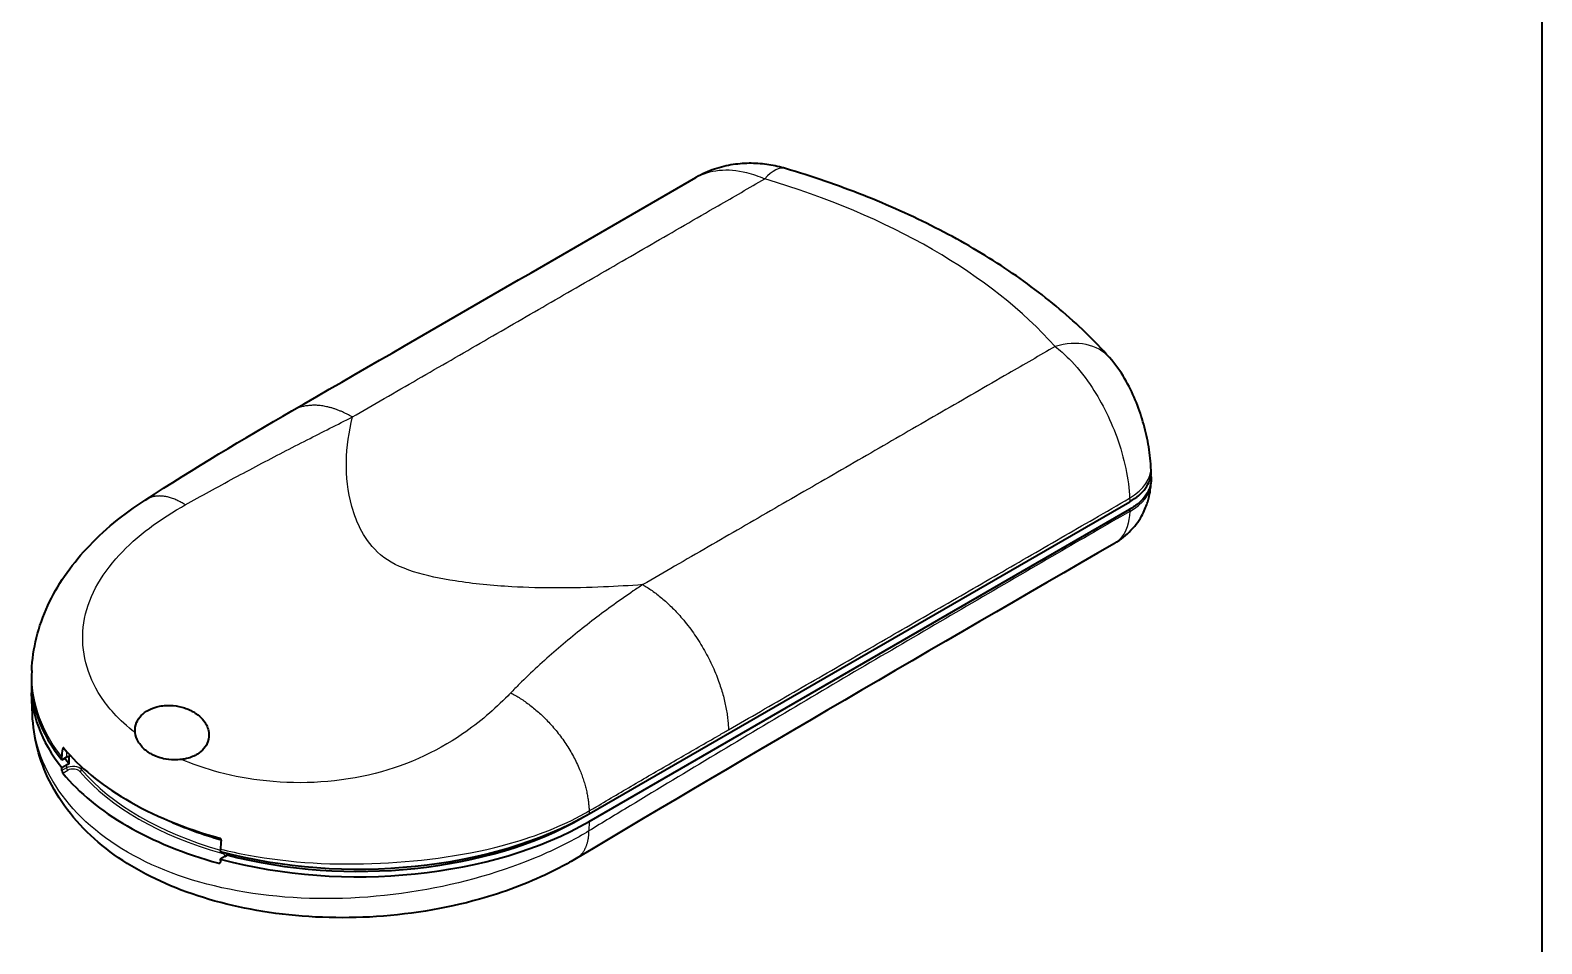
# Model space of a CAD drawing. Header units: millimetres. Extents: x 0 to 391, y 0 to 281.
# Drawn here: x 310.1 to 391, y 95 to 143.9 of the extents above; entities that cross this region are included whole.
import ezdxf

# ---------------------------------------------------------------- set-up
doc = ezdxf.new("R2010")
doc.units = ezdxf.units.MM
for name, color, linetype, lineweight in [('Border (ISO)', 7, 'Continuous', 35), ('Visible (ISO)', 7, 'Continuous', 35), ('Visible Narrow (ISO)', 7, 'Continuous', 25)]:
    doc.layers.add(name, color=color, linetype=linetype, lineweight=lineweight)

# ---------------------------------------------------------------- blocks, each defined once
blk = doc.blocks.new('図面枠 tk図枠')
at = {"layer": 'Border (ISO)'}
blk.add_line((412, 289), (412, 8), dxfattribs=at)

msp = doc.modelspace()

# ---------------------------------------------------------------- linework, layer by layer
at = {"layer": 'Visible (ISO)'}
for p, q in [((370.079, 120.328), (370.069, 120.534)), ((370.079, 119.788), (370.072, 119.654)), ((339.989, 101.957), (368.939, 118.672)), ((339.989, 101.549), (368.939, 118.263)), ((310.132, 109.626), (310.12, 109.351)), ((310.17, 107.27), (310.12, 108.444)), ((311.998, 104.984), (311.748, 104.84)), ((311.748, 104.84), (311.752, 104.972)), ((311.748, 104.431), (311.998, 104.576)), ((311.753, 104.271), (311.748, 104.431)), ((312.138, 104.633), (312.138, 105.041)), ((339.635, 101.753), (339.989, 101.957)), ((320.237, 100.074), (320.233, 99.941)), ((320.483, 99.677), (320.233, 99.532)), ((320.581, 99.758), (320.581, 99.85)), ((320.233, 99.532), (320.238, 99.372))]:
    msp.add_line(p, q, dxfattribs=at)
for centre, major_axis, start_param, end_param in [((327.615, 109.102), (-17.5, 0), 6.25849, 6.718627), ((327.615, 108.693), (-17.5, 0), 6.262981, 6.718627), ((327.615, 108.693), (17, 0), 3.534649, 3.568121), ((312.351, 104.78), (0.5, 0), 1.834238, 2.356194), ((312.351, 104.372), (-0.5, 0), 5.153624, 5.497787), ((312.351, 104.78), (-0.5, 0), 4.975831, 5.153624), ((327.615, 108.448), (-17.49, 0), 0.441303, 1.129493), ((327.615, 109.102), (16.5, 0), 4.045815, 4.251925), ((327.615, 109.102), (-16.5, 0), 0.904222, 1.110333), ((327.615, 109.102), (17.5, 0), 4.276948, 5.497787), ((327.615, 108.693), (17.5, 0), 4.276948, 5.497787), ((327.615, 108.693), (17, 0), 4.285861, 5.497787), ((320.129, 99.881), (0.5, 0), 5.497787, 5.841951)]:
    msp.add_ellipse(centre, major_axis=major_axis, ratio=0.57735, start_param=start_param, end_param=end_param, dxfattribs=at)
for points in [[(324.054, 123.53), (331.184, 127.643), (338.485, 131.861), (345.701, 136.027)], [(316.207, 118.755), (318.854, 120.461), (321.488, 122.049), (324.054, 123.53)], [(368.114, 116.436), (358.476, 110.867), (348.856, 105.272), (339.295, 99.569)], [(311.752, 104.972), (311.757, 105.124), (311.772, 105.28), (311.797, 105.44)], [(320.282, 100.541), (320.257, 100.381), (320.242, 100.225), (320.237, 100.074)]]:
    msp.add_open_spline(points, degree=3, dxfattribs=at)
for points, knots in [([(350.497, 136.512), (350.21, 136.597), (349.913, 136.665), (349.302, 136.76), (348.988, 136.787), (348.348, 136.792), (348.025, 136.771), (347.365, 136.67), (347.029, 136.591), (346.358, 136.363), (346.024, 136.214), (345.701, 136.027)], [0, 0, 0, 0, 0.0423863, 0.0423863, 0.0847726, 0.0847726, 0.1271589, 0.1271589, 0.1695452, 0.1695452, 0.2119315, 0.2119315, 0.2119315, 0.2119315]), ([(367.85, 126.389), (367.037, 127.301), (366.141, 128.168), (364.199, 129.809), (363.154, 130.584), (360.932, 132.036), (359.756, 132.715), (357.287, 133.973), (355.996, 134.553), (353.315, 135.61), (351.926, 136.087), (350.497, 136.512)], [4.4020436, 4.4020436, 4.4020436, 4.4020436, 4.5261817, 4.5261817, 4.6503199, 4.6503199, 4.7744581, 4.7744581, 4.8985962, 4.8985962, 5.0227344, 5.0227344, 5.0227344, 5.0227344]), ([(370.069, 120.534), (370.048, 120.951), (369.997, 121.358), (369.854, 122.157), (369.759, 122.557), (369.528, 123.348), (369.392, 123.737), (369.069, 124.51), (368.885, 124.887), (368.441, 125.64), (368.182, 126.016), (367.85, 126.389)], [0, 0, 0, 0, 0.0815791, 0.0815791, 0.1631581, 0.1631581, 0.2447372, 0.2447372, 0.3263163, 0.3263163, 0.4078953, 0.4078953, 0.4078953, 0.4078953]), ([(368.939, 118.672), (369.298, 118.879), (369.584, 119.125), (369.975, 119.665), (370.077, 119.955), (370.081, 120.275), (370.081, 120.301), (370.079, 120.328)], [0, 0, 0, 0, 0.1523291, 0.1523291, 0.3045649, 0.3045649, 0.3183867, 0.3183867, 0.3183867, 0.3183867]), ([(370.065, 120.059), (370.074, 119.998), (370.08, 119.937), (370.085, 119.583), (369.991, 119.292), (369.705, 118.879), (369.583, 118.744), (369.293, 118.489), (369.126, 118.371), (368.939, 118.263)], [0.1205933, 0.1205933, 0.1205933, 0.1205933, 0.1523264, 0.1523264, 0.3045591, 0.3045591, 0.3836632, 0.3836632, 0.4627751, 0.4627751, 0.4627751, 0.4627751]), ([(368.114, 116.436), (368.476, 116.645), (368.771, 116.893), (369.289, 117.442), (369.479, 117.736), (369.753, 118.253), (369.838, 118.477), (369.959, 118.866), (369.995, 119.034), (370.046, 119.333), (370.06, 119.463), (370.07, 119.606), (370.071, 119.63), (370.072, 119.654)], [0.00821298, 0.00821298, 0.00821298, 0.00821298, 0.009407281, 0.009407281, 0.010891001, 0.010891001, 0.012387964, 0.012387964, 0.013884928, 0.013884928, 0.015381891, 0.015381891, 0.015697795, 0.015697795, 0.015697795, 0.015697795]), ([(310.132, 109.626), (310.182, 110.802), (310.48, 111.998), (311.496, 114.196), (312.21, 115.227), (313.965, 117.124), (315.035, 117.999), (316.207, 118.755)], [0, 0, 0, 0, 0.437561, 0.437561, 0.866355, 0.866355, 1.315537, 1.315537, 1.315537, 1.315537]), ([(315.672, 106.306), (315.669, 106.326), (315.667, 106.347), (315.655, 106.523), (315.678, 106.686), (315.802, 106.978), (315.885, 107.104), (316.108, 107.333), (316.242, 107.431), (316.575, 107.608), (316.774, 107.675), (317.22, 107.764), (317.467, 107.774), (317.917, 107.736), (318.124, 107.693), (318.409, 107.599), (318.498, 107.564), (318.625, 107.505), (318.666, 107.485), (318.737, 107.447), (318.767, 107.431), (318.829, 107.394), (318.86, 107.374), (318.939, 107.322), (318.986, 107.288), (319.15, 107.159), (319.257, 107.053), (319.493, 106.746), (319.584, 106.537), (319.637, 106.165), (319.626, 105.998), (319.527, 105.701), (319.456, 105.574), (319.262, 105.341), (319.143, 105.24), (319.006, 105.155), (318.925, 105.104), (318.838, 105.06), (318.646, 104.979), (318.539, 104.945), (318.341, 104.897), (318.25, 104.881), (318.159, 104.87)], [-0.7844676, -0.7844676, -0.7844676, -0.7844676, -0.7760402, -0.7760402, -0.7114307, -0.7114307, -0.6588887, -0.6588887, -0.6069817, -0.6069817, -0.5447143, -0.5447143, -0.4699361, -0.4699361, -0.4017922, -0.4017922, -0.3693033, -0.3693033, -0.3535392, -0.3535392, -0.3414804, -0.3414804, -0.3285295, -0.3285295, -0.30837, -0.30837, -0.2545243, -0.2545243, -0.1663708, -0.1663708, -0.1007824, -0.1007824, -0.0493387, -0.0493387, 0, 0, 0, 0.0293046, 0.0293046, 0.0626273, 0.0626273, 0.0902317, 0.0902317, 0.0902317, 0.0902317]), ([(339.295, 99.569), (339.177, 99.499), (339.059, 99.43), (338.579, 99.158), (338.208, 98.964), (336.677, 98.224), (335.424, 97.755), (332.255, 96.865), (330.235, 96.537), (326.308, 96.334), (324.351, 96.433), (320.761, 97.012), (319.072, 97.478), (316.107, 98.723), (314.786, 99.51), (312.591, 101.377), (311.693, 102.489), (310.543, 104.814), (310.223, 106.032), (310.17, 107.27)], [0, 0, 0, 0, 0.047114, 0.047114, 0.188547, 0.188547, 0.615268, 0.615268, 1.221712, 1.221712, 1.795767, 1.795767, 2.340438, 2.340438, 2.873488, 2.873488, 3.415096, 3.415096, 3.898074, 3.898074, 3.898074, 3.898074]), ([(318.159, 104.87), (318.024, 104.853), (317.889, 104.846), (317.563, 104.849), (317.373, 104.871), (317.064, 104.938), (316.94, 104.975), (316.776, 105.039), (316.732, 105.057), (316.649, 105.096), (316.609, 105.116), (316.539, 105.154), (316.508, 105.171), (316.443, 105.21), (316.41, 105.232), (316.321, 105.292), (316.269, 105.333), (316.063, 105.506), (315.933, 105.66), (315.751, 105.977), (315.693, 106.14), (315.672, 106.306)], [-0.3782653, -0.3782653, -0.3782653, -0.3782653, -0.3366336, -0.3366336, -0.2747637, -0.2747637, -0.2300778, -0.2300778, -0.2131048, -0.2131048, -0.1971235, -0.1971235, -0.1842399, -0.1842399, -0.1694505, -0.1694505, -0.1445929, -0.1445929, -0.0679198, -0.0679198, 0, 0, 0, 0]), ([(311.858, 105.475), (311.857, 105.476), (311.857, 105.476), (311.855, 105.478), (311.854, 105.479), (311.849, 105.484), (311.845, 105.487), (311.836, 105.491), (311.831, 105.491), (311.822, 105.488), (311.817, 105.486), (311.809, 105.476), (311.805, 105.469), (311.8, 105.454), (311.798, 105.447), (311.797, 105.44)], [-0.0214146, -0.0214146, -0.0214146, -0.0214146, -0.0209906, -0.0209906, -0.02039313, -0.02039313, -0.01769475, -0.01769475, -0.01446877, -0.01446877, -0.01150991, -0.01150991, -0.00780617, -0.00780617, -0.00535045, -0.00535045, -0.00535045, -0.00535045]), ([(311.858, 105.475), (312.691, 104.463), (313.81, 103.537), (316.621, 101.876), (318.326, 101.172), (320.202, 100.658)], [-1.271329, -1.271329, -1.271329, -1.271329, -0.688159, -0.688159, -0.064168, -0.064168, -0.064168, -0.064168]), ([(311.753, 104.271), (311.753, 104.271), (311.753, 104.271), (311.753, 104.27), (311.753, 104.26), (311.755, 104.248), (311.76, 104.223), (311.764, 104.21), (311.772, 104.186), (311.778, 104.173), (311.789, 104.151), (311.795, 104.142), (311.801, 104.135)], [-0.00011962, -0.00011962, -0.00011962, -0.00011962, 0, 0, 0, 0.00374475, 0.00374475, 0.00748951, 0.00748951, 0.01149475, 0.01149475, 0.01537515, 0.01537515, 0.01537515, 0.01537515]), ([(320.282, 100.541), (320.283, 100.543), (320.283, 100.545), (320.284, 100.557), (320.283, 100.568), (320.278, 100.589), (320.273, 100.599), (320.262, 100.617), (320.255, 100.625), (320.238, 100.641), (320.227, 100.648), (320.212, 100.654), (320.209, 100.655), (320.204, 100.657), (320.203, 100.657), (320.202, 100.658)], [-0.01605642, -0.01605642, -0.01605642, -0.01605642, -0.01539689, -0.01539689, -0.01189009, -0.01189009, -0.00862466, -0.00862466, -0.00552753, -0.00552753, -0.00144284, -0.00144284, -0.00046661, -0.00046661, 0, 0, 0, 0]), ([(320.144, 99.318), (320.156, 99.315), (320.169, 99.313), (320.192, 99.315), (320.203, 99.318), (320.22, 99.328), (320.227, 99.335), (320.236, 99.351), (320.238, 99.361), (320.238, 99.371), (320.238, 99.372), (320.238, 99.372), (320.238, 99.372)], [-0.01537515, -0.01537515, -0.01537515, -0.01537515, -0.01149475, -0.01149475, -0.00748951, -0.00748951, -0.00374475, -0.00374475, 0, 0, 0, 0.00011962, 0.00011962, 0.00011962, 0.00011962])]:
    msp.add_open_spline(points, degree=3, knots=knots, dxfattribs=at)
at = {"layer": 'Visible Narrow (ISO)'}
for p, q in [((311.797, 105.44), (311.858, 105.475)), ((311.998, 105.309), (311.998, 104.984)), ((311.998, 104.576), (311.998, 104.412)), ((312.8, 104.335), (312.8, 104.478)), ((311.998, 104.412), (311.753, 104.271)), ((311.801, 104.135), (312.068, 104.29)), ((339.984, 102.113), (339.989, 101.957)), ((339.635, 101.759), (339.635, 101.753)), ((339.989, 101.549), (339.973, 101.043)), ((320.238, 99.372), (320.144, 99.318))]:
    msp.add_line(p, q, dxfattribs=at)
for centre, major_axis, ratio, start_param, end_param in [((349.387, 132.773), (1.11, 3.739), 0.373454, 0, 0.67178), ((332.918, 117.471), (36.007, 0), 0.57735, 0.475053, 1.095744), ((364.938, 123.795), (2.912, 2.594), 0.726085, 0, 0.996645), ((366.174, 120.338), (3.895, 0.196), 0.570251, 5.469351, 6.283185), ((366.177, 119.852), (3.895, -0.198), 0.583429, 5.527708, 6.283185), ((312.351, 104.208), (-0.5, 0), 0.57735, 3.597534, 5.497787), ((312.068, 104.372), (0.05, -0.0866), 0.57735, 3.926991, 5.497787), ((312.351, 104.127), (0.4, 0), 0.57735, 0.455941, 2.356194), ((312.71, 104.31), (-0.0762, -0.0647), 0.733089, 1.013861, 2.584657), ((327.615, 108.448), (16.6, 0), 0.57735, 3.597534, 4.256448), ((327.615, 108.53), (-16.5, 0), 0.57735, 0.455941, 1.107116), ((320.305, 99.925), (0.0272, 0.0962), 0.359509, 3.808701, 4.683262), ((320.129, 99.636), (0.4, 0), 0.57735, 0.268375, 1.114855), ((320.129, 99.718), (-0.5, 0), 0.57735, 3.582827, 3.626643)]:
    msp.add_ellipse(centre, major_axis=major_axis, ratio=ratio, start_param=start_param, end_param=end_param, dxfattribs=at)
for points, knots in [([(345.703, 136.028), (346.071, 136.24), (346.491, 136.371), (347.407, 136.464), (347.904, 136.423), (348.738, 136.215), (349.064, 136.101), (349.387, 135.957)], [-0.2119315, -0.2119315, -0.2119315, -0.2119315, -0.132566, -0.132566, -0.0509869, -0.0509869, 0, 0, 0, 0]), ([(327.303, 123.207), (327.873, 123.536), (328.443, 123.865), (330.204, 124.882), (331.396, 125.57), (333.779, 126.946), (334.97, 127.634), (337.353, 129.01), (338.545, 129.698), (340.928, 131.073), (342.119, 131.761), (344.503, 133.137), (345.694, 133.825), (347.719, 134.995), (348.553, 135.476), (349.387, 135.957)], [9.577296, 9.577296, 9.577296, 9.577296, 9.819073, 9.819073, 10.324605, 10.324605, 10.830138, 10.830138, 11.33567, 11.33567, 11.841203, 11.841203, 12.346735, 12.346735, 12.700448, 12.700448, 12.700448, 12.700448]), ([(364.938, 126.979), (364.104, 126.498), (363.27, 126.016), (361.245, 124.847), (360.054, 124.159), (357.671, 122.783), (356.479, 122.095), (354.096, 120.72), (352.905, 120.032), (350.522, 118.656), (349.33, 117.968), (346.947, 116.592), (345.756, 115.904), (343.994, 114.887), (343.423, 114.558), (342.854, 114.229)], [0.153975, 0.153975, 0.153975, 0.153975, 0.507659, 0.507659, 1.013172, 1.013172, 1.518684, 1.518684, 2.024197, 2.024197, 2.52971, 2.52971, 3.035223, 3.035223, 3.277119, 3.277119, 3.277119, 3.277119]), ([(364.938, 126.979), (365.187, 126.793), (365.438, 126.573), (366.078, 125.93), (366.456, 125.466), (367.375, 124.115), (367.87, 123.146), (368.648, 121.015), (368.892, 119.855), (368.93, 118.858)], [-0.4078953, -0.4078953, -0.4078953, -0.4078953, -0.3569084, -0.3569084, -0.2753293, -0.2753293, -0.1448028, -0.1448028, 0, 0, 0, 0]), ([(318.353, 118.499), (318.787, 118.739), (319.217, 118.979), (320.54, 119.708), (321.425, 120.183), (323.174, 121.105), (324.036, 121.55), (325.704, 122.402), (326.511, 122.809), (327.303, 123.207)], [8.518891, 8.518891, 8.518891, 8.518891, 8.665706, 8.665706, 8.972682, 8.972682, 9.279658, 9.279658, 9.577296, 9.577296, 9.577296, 9.577296]), ([(342.854, 114.229), (342.156, 114.176), (341.456, 114.134), (339.125, 114.034), (337.482, 114.026), (334.811, 114.176), (333.793, 114.272), (332.04, 114.548), (331.289, 114.702), (329.881, 115.145), (329.263, 115.447), (328.367, 116.212), (328.058, 116.641), (327.572, 117.514), (327.399, 117.966), (326.836, 120.01), (326.934, 121.616), (327.303, 123.207)], [4.858688, 4.858688, 4.858688, 4.858688, 5.069148, 5.069148, 5.559157, 5.559157, 5.865412, 5.865412, 6.103313, 6.103313, 6.341214, 6.341214, 6.579114, 6.579114, 6.817015, 6.817015, 7.645436, 7.645436, 7.645436, 7.645436]), ([(314.535, 107.341), (314.27, 107.631), (314.034, 107.934), (313.089, 109.377), (312.754, 110.654), (313.025, 113.2), (313.642, 114.468), (315.544, 116.649), (316.751, 117.588), (318.219, 118.424), (318.286, 118.462), (318.353, 118.499)], [6.786884, 6.786884, 6.786884, 6.786884, 6.940241, 6.940241, 7.491831, 7.491831, 8.016448, 8.016448, 8.496199, 8.496199, 8.518891, 8.518891, 8.518891, 8.518891]), ([(347.447, 106.455), (348.017, 106.783), (348.587, 107.113), (350.349, 108.13), (351.54, 108.818), (353.923, 110.194), (355.115, 110.882), (357.498, 112.258), (358.69, 112.946), (361.073, 114.321), (362.264, 115.009), (364.647, 116.385), (365.839, 117.073), (367.663, 118.127), (368.297, 118.492), (368.93, 118.858)], [-3.277119, -3.277119, -3.277119, -3.277119, -3.035223, -3.035223, -2.52971, -2.52971, -2.024197, -2.024197, -1.518684, -1.518684, -1.013172, -1.013172, -0.507659, -0.507659, -0.238995, -0.238995, -0.238995, -0.238995]), ([(368.933, 118.149), (367.638, 117.401), (366.343, 116.651), (363.523, 115.015), (361.999, 114.129), (358.949, 112.35), (357.425, 111.458), (354.375, 109.666), (352.85, 108.766), (349.8, 106.958), (348.276, 106.05), (345.225, 104.223), (343.707, 103.309), (341.441, 101.936), (340.706, 101.49), (339.973, 101.043)], [-13.076578, -13.076578, -13.076578, -13.076578, -12.527134, -12.527134, -11.880356, -11.880356, -11.233578, -11.233578, -10.586801, -10.586801, -9.940023, -9.940023, -9.293245, -9.293245, -8.983917, -8.983917, -8.983917, -8.983917]), ([(368.933, 118.149), (368.915, 117.549), (368.743, 117.042), (368.351, 116.599), (368.237, 116.507), (368.113, 116.436)], [-0.015697795, -0.015697795, -0.015697795, -0.015697795, -0.010125078, -0.010125078, -0.00821298, -0.00821298, -0.00821298, -0.00821298]), ([(342.854, 114.229), (342.685, 114.117), (342.517, 114.004), (341.998, 113.651), (341.649, 113.406), (340.953, 112.905), (340.606, 112.648), (339.917, 112.121), (339.574, 111.852), (338.892, 111.299), (338.554, 111.015), (337.882, 110.435), (337.55, 110.138), (336.891, 109.53), (336.563, 109.218), (336.087, 108.746), (335.935, 108.591), (335.785, 108.434)], [3.277119, 3.277119, 3.277119, 3.277119, 3.349883, 3.349883, 3.502026, 3.502026, 3.65417, 3.65417, 3.806313, 3.806313, 3.958456, 3.958456, 4.110599, 4.110599, 4.262742, 4.262742, 4.335507, 4.335507, 4.335507, 4.335507]), ([(310.132, 109.625), (310.126, 109.485), (310.124, 109.345), (310.164, 107.798), (310.683, 106.404), (311.663, 105.087), (311.707, 105.03), (311.752, 104.972)], [-7.5467882, -7.5467882, -7.5467882, -7.5467882, -7.4918305, -7.4918305, -6.9402409, -6.9402409, -6.914948, -6.914948, -6.914948, -6.914948]), ([(335.785, 108.434), (335.737, 108.384), (335.689, 108.334), (334.922, 107.549), (334.113, 106.855), (331.751, 105.248), (330.032, 104.456), (326.258, 103.595), (324.241, 103.524), (321.497, 103.862), (320.663, 104.033), (319.872, 104.26)], [4.335507, 4.335507, 4.335507, 4.335507, 4.35877, 4.35877, 4.70197, 4.70197, 5.249172, 5.249172, 5.81095, 5.81095, 6.067584, 6.067584, 6.067584, 6.067584]), ([(339.973, 101.043), (339.28, 100.625), (338.532, 100.235), (335.789, 98.996), (333.564, 98.32), (328.891, 97.474), (326.447, 97.328), (321.778, 97.62), (319.56, 98.066), (315.693, 99.521), (314.045, 100.537), (311.575, 102.97), (310.739, 104.371), (310.259, 106.32), (310.191, 106.793), (310.17, 107.27)], [-8.983917, -8.983917, -8.983917, -8.983917, -8.749403, -8.749403, -8.166366, -8.166366, -7.553189, -7.553189, -6.929414, -6.929414, -6.306327, -6.306327, -5.695181, -5.695181, -5.503349, -5.503349, -5.503349, -5.503349]), ([(339.984, 102.113), (340.154, 102.211), (340.324, 102.311), (340.851, 102.623), (341.208, 102.834), (341.92, 103.253), (342.277, 103.462), (342.992, 103.88), (343.349, 104.088), (344.065, 104.504), (344.423, 104.711), (345.14, 105.125), (345.498, 105.332), (346.215, 105.745), (346.574, 105.952), (347.104, 106.257), (347.275, 106.356), (347.447, 106.455)], [-4.335507, -4.335507, -4.335507, -4.335507, -4.262742, -4.262742, -4.110599, -4.110599, -3.958456, -3.958456, -3.806313, -3.806313, -3.65417, -3.65417, -3.502026, -3.502026, -3.349883, -3.349883, -3.277119, -3.277119, -3.277119, -3.277119]), ([(320.237, 100.074), (320.727, 99.951), (321.227, 99.841), (323.967, 99.329), (326.379, 99.195), (331.163, 99.429), (333.535, 99.746), (337.172, 100.775), (338.517, 101.296), (339.821, 102.019), (339.903, 102.066), (339.984, 102.113)], [-5.93951, -5.93951, -5.93951, -5.93951, -5.81095, -5.81095, -5.249172, -5.249172, -4.70197, -4.70197, -4.35877, -4.35877, -4.335507, -4.335507, -4.335507, -4.335507])]:
    msp.add_open_spline(points, degree=3, knots=knots, dxfattribs=at)
for points, weights in [([(327.303, 123.207), (326.102, 123.901), (324.951, 124.047), (324.054, 123.53)], [1, 0.904445008534, 0.857689699746, 0.859734073636]), ([(318.353, 118.499), (317.548, 119.024), (316.796, 119.134), (316.207, 118.755)], [1, 0.918323107284, 0.876886356169, 0.875689746655]), ([(342.854, 114.229), (345.475, 112.719), (347.359, 109.531), (347.447, 106.455)], [1, 0.812892876451, 0.812892876451, 1]), ([(335.785, 108.434), (338.225, 107.162), (339.902, 104.636), (339.984, 102.113)], [1, 0.834224587643, 0.834224587643, 1]), ([(339.295, 99.569), (339.744, 99.837), (339.97, 100.364), (339.973, 101.043)], [0.859661851043, 0.862544989206, 0.909324372192, 1])]:
    msp.add_rational_spline(points, weights, degree=3, dxfattribs=at)
for points in [[(368.93, 118.858), (368.933, 118.796), (368.936, 118.734), (368.939, 118.672)], [(368.939, 118.263), (368.937, 118.225), (368.935, 118.187), (368.933, 118.149)], [(315.672, 106.306), (315.25, 106.629), (314.87, 106.975), (314.535, 107.341)], [(319.872, 104.26), (319.275, 104.432), (318.702, 104.636), (318.159, 104.87)]]:
    msp.add_open_spline(points, degree=3, dxfattribs=at)

# ---------------------------------------------------------------- block references
msp.add_blockref('図面枠 tk図枠', (-21, -8))

doc.saveas('drawing.dxf')
